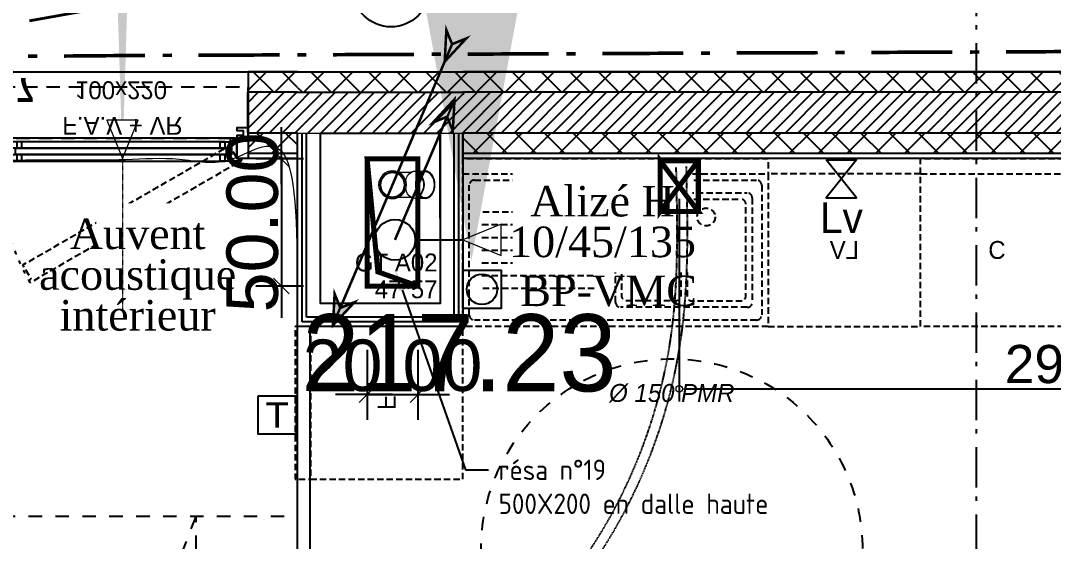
# Model space of a CAD drawing. Extents: x -594 to 29166, y -5797 to 14313.
# Drawn here: x 4635 to 5041.1, y 5327.9 to 5532.5 of the extents above; entities that cross this region are included whole.
import ezdxf
from ezdxf import colors
from ezdxf.entities.mleader import LeaderData, LeaderLine
from ezdxf.enums import TextEntityAlignment as Align
from ezdxf.math import Vec2, Vec3

# ---------------------------------------------------------------- set-up
doc = ezdxf.new("R2010")
doc.units = 0
doc.header["$PDMODE"] = 67
for name, pattern in [('ACAD_ISO03W100', [0.295276, 0.11811, -0.177165]), ('ISO-03', [1.5, 0.6, -0.9]), ('prlm_ef', [0.165, 0.1, -0.065]), ('Style de ligne -13', [0.147638, 0.098425, -0.049213]), ('Style de ligne -14', [0.147638, 0.098425, -0.049213]), ('Style de ligne -15', [2.08328, 1.25, -0.41656, 0.13886, -0.27786]), ('Style de ligne -17', [0.347222, 0.20828, -0.138942]), ('Style de ligne -18', [0.164042, 0.054681, -0.109361]), ('Style de ligne -5', [0.20828, 0.069425, -0.138855]), ('Style de ligne -6', [1.04164, 0.625, -0.20828, 0.06943, -0.13893]), ('VW-01', [0.41656, 0.20828, -0.20828])]:
    doc.linetypes.add(name, pattern=pattern)
doc.layers.get('0').update_dxf_attribs({"color": 252})
for name, color, linetype, lineweight in [('_GAZELEC-BOITE INCORPO', 36, 'Continuous', 18), ('_GAZELEC-RESERVATION', 1, 'Continuous', 18), ('_GAZELEC-RESERVATION 2', 6, 'Continuous', 18)]:
    doc.layers.add(name, color=color, linetype=linetype, lineweight=lineweight)
for name, color, linetype in [('_GAZELEC-EAU CHAUDE', 1, 'Continuous'), ('A SITE', 252, 'Continuous'), ('B aménagement intérieur', 252, 'Continuous'), ('B GÈnÈral_Hatch', 252, 'Continuous'), ('B Général', 252, 'Continuous'), ('C ANNOTATIONS-PMR', 252, 'Style de ligne -5'), ('C ANNOTATIONS-prestations', 252, 'Continuous'), ('C ANNOTATIONS-textes-numérotation gaine', 252, 'ISO-03'), ('D SURFACES-shab', 252, 'Continuous'), ('F REMPLISSAGE-vert clair', 252, 'Continuous'), ('F REMPLISSAGE-vert foncé', 252, 'Continuous'), ('Fond topo - EDF', 252, 'Continuous'), ('GAZ-EU FLECHE', 42, 'Continuous'), ('GAZ-FLECHE VMC', 93, 'Continuous'), ('prlm-EAU-CHU', 42, 'Continuous'), ('prlm-EAU-EF', 161, 'Continuous'), ('prlm-EAU-EUEV', 25, 'Continuous'), ('prlm-ELEC-CFA', 181, 'Continuous'), ('prlm-GT', 242, 'Continuous'), ('prlm-VMC', 93, 'Continuous'), ('prlm-VRD', 252, 'Continuous'), ('SA - bât A-B', 252, 'Continuous')]:
    doc.layers.add(name, color=color, linetype=linetype)
doc.layers.add('prlm-ZEROPLOT', color=254, linetype='Continuous', plot=False)
doc.styles.add('Arial', font='arial.ttf')
doc.styles.add('Eurostile', font='')
doc.styles.add('Eurostile (bold)', font='')
doc.styles.add('Eurostile (italic)', font='')
doc.styles.add('prlm-elec-cfo', font='comic.ttf', dxfattribs={"height": 12})
doc.styles.add('prlm-vmc', font='pala.ttf', dxfattribs={"height": 14})
doc.styles.add('SIMPLEX', font='simplex_.ttf', dxfattribs={"height": 1.25})
doc.styles.get("Standard").update_dxf_attribs({"font": 'isocp.shx', "height": 15})
doc.styles.get('Eurostile').set_extended_font_data('Eurostile')
doc.styles.get('Eurostile (bold)').set_extended_font_data('Eurostile', bold=True)
doc.styles.get('Eurostile (italic)').set_extended_font_data('Eurostile', italic=True)
doc.dimstyles.new('100é', dxfattribs={"dimtxt": 20.229601, "dimasz": 6.232178, "dimexe": 10, "dimexo": 25, "dimgap": 1, "dimtad": 1, "dimdec": 1, "dimtxsty": 'Arial', "dimblk": 'A n0.VW_SLASH', "dimblk1": 'A n0.VW_SLASH', "dimblk2": 'A n0.VW_SLASH', "dimcen": 0, "dimdle": 10, "dimazin": 0, "dimtfac": 1, "dimtdec": 1, "dimtix": 1, "dimtmove": 0, "dimatfit": 0, "dimldrblk": 'A n0.VW_FILLEDARROW', "dimfxl": 25, "dimfxlon": 1, "dimfrac": 2, "dimtolj": 1, "dimarcsym": 0})
doc.dimstyles.new('200', dxfattribs={"dimscale": 0.1, "dimtxt": 150, "dimasz": 25, "dimexe": 50, "dimexo": 50, "dimgap": 20, "dimtad": 1, "dimdec": 0, "dimdsep": 46, "dimtxsty": 'Arial', "dimblk1": 'DOTBLANK', "dimblk2": 'DOTBLANK', "dimsah": 1, "dimcen": 25, "dimclrd": 5, "dimclre": 5, "dimadec": 0, "dimazin": 0, "dimtfac": 1, "dimtdec": 0, "dimtmove": 0, "dimatfit": 3, "dimldrblk": 'DOTBLANK', "dimfxl": 50, "dimtolj": 1, "dimtzin": 0, "dimarcsym": 0})
pattern_1 = [(225, (0, 0), (5.656854, -5.656854), []), (315, (0, 0), (-5.656854, -5.656854), [])]
pattern_2 = [(45, (0, 0), (2.4253472, -2.6458333), [])]

# ---------------------------------------------------------------- blocks, each defined once
blk = doc.blocks.new('A n0.F 100x220 (all. vitrée fixe) + VR')
at = {"layer": 'B Général'}
blk.add_line((45, 9), (-45, 9), dxfattribs=at)
at = {"layer": 'B Général', "linetype": 'Continuous', "lineweight": 35}
for p, q in [((-50, 7), (-50, -9)), ((50, 7), (50, -9))]:
    blk.add_line(p, q, dxfattribs=at)
at = {"layer": 'B Général', "linetype": 'Style de ligne -14', "ltscale": 25.4, "flags": 128}
blk.add_lwpolyline([(-35.69, 65.82), (-36.19, 64.95), (-35.32, 64.45), (-38.57, 58.82), (42.63, 11.94), (45.88, 17.57), (46.75, 17.07), (47.25, 17.93)], close=True, dxfattribs=at)
at = {"layer": 'B Général', "flags": 128}
for points in [[(-43, 10.5), (-43, 9), (-50, 9), (-50, 17), (-45.5, 17), (-45.5, 10.5)], [(-41, 18), (41, 18), (41, 15.5), (-41, 15.5)], [(43, 10.5), (43, 9), (50, 9), (50, 17), (45.5, 17), (45.5, 10.5)], [(-43.5, 15.5), (43.5, 15.5), (43.5, 13), (-43.5, 13)], [(-41, 13), (41, 13), (41, 10.5), (-41, 10.5)], [(-50, 9), (-50, 5), (-45.5, 5), (-45.5, 6), (-48, 6), (-48, 8), (-45.5, 8), (-45.5, 9)], [(50, 9), (50, 5), (45.5, 5), (45.5, 6), (48, 6), (48, 8), (45.5, 8), (45.5, 9)]]:
    blk.add_lwpolyline(points, close=True, dxfattribs=at)
at = {"layer": 'B Général', "linetype": 'Continuous', "flags": 128}
for points in [[(-39, 15.5), (-41.5, 15.5), (-41.5, 13), (-39, 13), (-39, 10.5), (-45.5, 10.5), (-45.5, 17), (-46.5, 17), (-46.5, 18), (-39, 18)], [(39, 15.5), (41.5, 15.5), (41.5, 13), (39, 13), (39, 10.5), (45.5, 10.5), (45.5, 17), (46.5, 17), (46.5, 18), (39, 18)]]:
    blk.add_lwpolyline(points, close=True, dxfattribs=at)
at = {"layer": 'B Général', "linetype": 'Style de ligne -17', "ltscale": 25.4, "flags": 128}
blk.add_lwpolyline([(-50, 9), (50, 9), (50, -11), (-50, -11)], close=True, dxfattribs=at)
at = {"layer": 'B Général', "flags": 128}
blk.add_lwpolyline([(-50, -9), (-50, -17), (50, -17), (50, -9)], dxfattribs=at)
at = {"layer": 'B Général'}
blk.add_circle((47, 17.5), 0.5, dxfattribs=at)
at = {"layer": 'B Général', "linetype": 'Style de ligne -18', "ltscale": 25.4}
blk.add_arc((49, 17.5), 97.5, 150.2938, 179.7062, dxfattribs=at)
at = {"layer": 'B Général', "insert": (-23.11, 7.69), "char_height": 7.049, "attachment_point": 1, "line_spacing_factor": 0.895453, "style": 'Eurostile'}
blk.add_mtext('F.A.V + VR', dxfattribs=at)
at = {"layer": 'C ANNOTATIONS-prestations', "insert": (-41.15, -5.2), "char_height": 9.4, "attachment_point": 1, "rotation": 360, "line_spacing_factor": 0.895453, "style": 'Eurostile (bold)'}
blk.add_mtext('7', dxfattribs=at)
at = {"layer": 'C ANNOTATIONS-prestations', "insert": (0, -6.31), "char_height": 7.049, "width": 100, "attachment_point": 2, "rotation": 360, "line_spacing_factor": 0.895453, "style": 'Eurostile'}
blk.add_mtext('100x220', dxfattribs=at)
blk = doc.blocks.new('A n0.Frigo')
at = {"layer": 'B Général', "linetype": 'Style de ligne -13', "ltscale": 25.4, "flags": 128}
blk.add_lwpolyline([(-30, 30), (30, 30), (30, -30), (-30, -30)], close=True, dxfattribs=at)
blk.add_lwpolyline([(30, -30), (30, -36), (-30, -36), (-30, -30)], dxfattribs=at)
at = {"layer": 'B Général', "insert": (0, 0), "char_height": 7.05, "attachment_point": 5, "line_spacing_factor": 0.895453, "style": 'Eurostile'}
blk.add_mtext('F', dxfattribs=at)
blk = doc.blocks.new('A n0.Rond 150_PMR')
at = {"layer": 'B Général', "linetype": 'VW-01', "ltscale": 25.4}
blk.add_circle((0, 0), 75, dxfattribs=at)
at = {"layer": 'B Général', "insert": (-61.5, 0), "char_height": 7.049, "attachment_point": 5, "rotation": 90, "line_spacing_factor": 0.895453, "style": 'Eurostile (italic)'}
blk.add_mtext('Ø 150 PMR', dxfattribs=at)
blk = doc.blocks.new('A n0.Lave Vaisselle')
at = {"layer": 'B Général', "linetype": 'Style de ligne -13', "ltscale": 25.4, "flags": 128}
blk.add_lwpolyline([(-30, 30), (-30, 36), (30, 36), (30, 30)], dxfattribs=at)
blk.add_lwpolyline([(-30, 30), (30, 30), (30, -30), (-30, -30)], close=True, dxfattribs=at)
at = {"layer": 'B Général', "insert": (0, 0), "char_height": 7.049, "attachment_point": 5, "line_spacing_factor": 0.895453, "style": 'Eurostile'}
blk.add_mtext('LV', dxfattribs=at)
blk = doc.blocks.new('A n0.Evier 120.60 T3 et +')
at = {"layer": 'B Général', "linetype": 'Style de ligne -13', "ltscale": 25.4}
for p, q in [((-55.5, -2.5), (55.5, -2.5)), ((-57.5, -55.5), (-57.5, -4.5)), ((2, -7.53), (51.79, -7.53)), ((57.5, -4.5), (57.5, -55.5)), ((0, -50.5), (0, -9.53)), ((18.98, -10), (18.98, -10)), ((53.79, -9.53), (53.79, -50.5)), ((-52.12, -15), (-7.88, -15)), ((-52.5, -20), (-7.5, -20)), ((-52.5, -25), (-7.5, -25)), ((-52.5, -30), (-7.5, -30)), ((-52.5, -35), (-7.5, -35)), ((-52.5, -40), (-7.5, -40)), ((25.65, -43.33), (25.65, -43.33)), ((-52.12, -45), (-7.88, -45)), ((51.79, -52.5), (2, -52.5)), ((9.17, -50), (9.17, -50)), ((55.5, -57.5), (-55.5, -57.5))]:
    blk.add_line(p, q, dxfattribs=at)
at = {"layer": 'B Général', "linetype": 'Style de ligne -13', "ltscale": 25.4, "flags": 128}
blk.add_lwpolyline([(-60, 0), (-60, 6), (60, 6), (60, 0)], dxfattribs=at)
blk.add_lwpolyline([(-60, 0), (60, 0), (60, -60), (-60, -60)], close=True, dxfattribs=at)
for points in [[(25.65, -12), (25.65, -48, -0.414212), (23.65, -50), (4.5, -50, -0.198914), (3.09, -49.41, -0.198914), (2.5, -48), (2.5, -12, -0.414214), (4.5, -10)], [(25.65, -12, 0.414212), (23.65, -10), (4.45, -10)], [(28.15, -12), (28.15, -48, 0.414212), (30.15, -50), (49.29, -50, 0.198914), (50.71, -49.41, 0.198914), (51.29, -48), (51.29, -12, 0.414214), (49.29, -10)], [(28.15, -12, -0.414212), (30.15, -10), (49.34, -10)]]:
    blk.add_lwpolyline(points, format="xyb", dxfattribs=at)
at = {"layer": 'B Général', "linetype": 'Style de ligne -13', "ltscale": 25.4}
for centre, start, end in [((-55.5, -4.5), 90, 180), ((55.5, -4.5), 0, 90), ((2, -9.53), 90, 180), ((51.79, -9.53), 0, 90), ((2, -50.5), 180, 270), ((51.79, -50.5), 270, 0), ((-55.5, -55.5), 180, 270), ((55.5, -55.5), 270, 0)]:
    blk.add_arc(centre, 2, start, end, dxfattribs=at)
for centre in [(18.15, -17), (35.65, -17)]:
    blk.add_ellipse(centre, major_axis=(3.54, 0), ratio=1, dxfattribs=at)
blk = doc.blocks.new('A n0.Cuisson')
at = {"layer": 'B Général', "linetype": 'Style de ligne -13', "ltscale": 25.4, "flags": 128}
blk.add_lwpolyline([(-30, 30), (-30, 36), (30, 36), (30, 30)], dxfattribs=at)
blk.add_lwpolyline([(-30, 30), (30, 30), (30, -30), (-30, -30)], close=True, dxfattribs=at)
at = {"layer": 'B Général', "insert": (0, 0), "char_height": 7.05, "attachment_point": 5, "line_spacing_factor": 0.895453, "style": 'Eurostile'}
blk.add_mtext('C', dxfattribs=at)
blk = doc.blocks.new('A n0.Lit 90.190')
at = {"layer": 'B Général', "linetype": 'VW-01', "ltscale": 25.4}
blk.add_line((45, 54.99), (-45, 20.35), dxfattribs=at)
at = {"layer": 'B Général', "linetype": 'VW-01', "ltscale": 25.4, "flags": 128}
for points in [[(-45, 95), (45, 95), (45, -95), (-45, -95)], [(-45, 95), (45, 95), (45, 54.99), (-45, 54.99)]]:
    blk.add_lwpolyline(points, close=True, dxfattribs=at)
blk = doc.blocks.new('A n0.Groupe-15-1')
at = {"layer": 'B Général', "linetype": 'Continuous'}
for p, q in [((4743.91, 5012.39), (4743.91, 5412.38)), ((4743.91, 5027.71), (4743.91, 5412.38)), ((4748.91, 5012.39), (4748.91, 5412.38)), ((4748.91, 5012.39), (4748.91, 5412.38))]:
    blk.add_line(p, q, dxfattribs=at)
at = {"layer": 'D SURFACES-shab', "lineweight": 18, "flags": 128}
blk.add_lwpolyline([(4748.94, 4919.41), (5029.96, 4919.39), (5029.95, 4707.9), (5160.03, 4707.9), (5160.03, 4774.89), (5175.04, 4774.89), (5175, 5478.38), (4808.96, 5478.39), (4808.96, 5412.38), (4748.91, 5412.38)], close=True, dxfattribs=at)
at = {"layer": 'D SURFACES-shab', "lineweight": 18}
blk.add_open_spline([(4576.96, 5092.71), (4576.96, 5060.21), (4576.96, 5027.71), (4660.43, 5027.71), (4743.91, 5027.71), (4743.91, 5253.05), (4743.91, 5478.39), (4684.21, 5478.06), (4624.52, 5477.72), (4537.52, 5475.57), (4451.96, 5459.88), (4451.95, 5276.29), (4451.94, 5092.71), (4511.95, 5092.71), (4571.96, 5092.71), (4571.96, 5125.21), (4571.96, 5157.71), (4574.46, 5157.71), (4576.96, 5157.71), (4576.96, 5125.21), (4576.96, 5092.71)], degree=2, knots=[0, 0, 0, 1, 1, 2, 2, 3, 3, 4, 4, 5, 5, 6, 6, 7, 7, 8, 8, 9, 9, 10, 10, 10], dxfattribs=at)
at = {"layer": 'B Général'}
for name, p in [('A n0.Evier 120.60 T3 et +', (4868.96, 5472.38)), ('A n0.Cuisson', (5018.96, 5442.38))]:
    blk.add_blockref(name, p, dxfattribs=at)
at = {"layer": 'B Général', "xscale": -1}
blk.add_blockref('A n0.Lave Vaisselle', (4958.96, 5442.38), dxfattribs=at)
at = {"layer": 'B Général', "xscale": -1, "rotation": 270}
for name, p in [('A n0.Frigo', (4778.96, 5382.38)), ('A n0.Lit 90.190', (4648.91, 5292.71))]:
    blk.add_blockref(name, p, dxfattribs=at)
at = {"layer": 'C ANNOTATIONS-PMR', "ltscale": 25.4, "rotation": 270}
blk.add_blockref('A n0.Rond 150_PMR', (4891.1, 5324.6), dxfattribs=at)
blk = doc.blocks.new('A n0.Groupe-39-1')
at = {"layer": 'B Général', "linetype": 'VW-01', "ltscale": 25.4, "flags": 128}
blk.add_lwpolyline([(4752.91, 5488.38), (4799.96, 5488.38), (4799.96, 5421.38), (4752.91, 5421.38)], close=True, dxfattribs=at)
at = {"layer": 'C ANNOTATIONS-textes-numérotation gaine', "insert": (4798.96, 5441.02), "char_height": 7.049, "width": 44.5, "attachment_point": 3, "line_spacing_factor": 0.895453, "style": 'Eurostile'}
blk.add_mtext('GT A02\\P47*57', dxfattribs=at)
blk = doc.blocks.new('xi.ea')
at = {"layer": 'prlm-VMC', "color": 0, "linetype": 'ByBlock', "lineweight": 5, "flags": 128}
blk.add_lwpolyline([(-6.17, -15), (6.17, -15), (0, 0)], close=True, dxfattribs=at)
at = {"layer": 'prlm-VMC', "color": 0, "linetype": 'ByBlock', "lineweight": -2, "flags": 128}
blk.add_lwpolyline([(0, -15, 1, 4, 0), (0, -63.63, 1, 1, 0)], format="xyseb", dxfattribs=at)
at = {"layer": 'prlm-VMC', "color": 0, "linetype": 'ByBlock', "lineweight": 5}
blk.add_solid([(0, 0), (6.17, -15), (-6.17, -15), (0, 0)], dxfattribs=at)
at = {"layer": 'prlm-ZEROPLOT', "color": 250, "linetype": 'ACAD_ISO03W100', "lineweight": 0, "ltscale": 0.2}
blk.add_lwpolyline([(0, 0), (0, 60)], dxfattribs=at)
blk = doc.blocks.new('A 90.EDF02')
at = {"ltscale": 2}
blk.add_circle((0, 0), 0.15, dxfattribs=at)
at = {"style": 'SIMPLEX'}
blk.add_text('W', height=0.4, dxfattribs=at).set_placement((0, 1.217323), align=Align.MIDDLE_CENTER)
blk = doc.blocks.new('A$C380262B1')
at = {"layer": 'SA - bât A-B', "elevation": 0, "flags": 128}
blk.add_lwpolyline([(-3282.21, 2310.54, 50, 0, 0), (-3282.5, 2174.19, 0, 0, 0)], format="xyseb", dxfattribs=at)
at = {"layer": 'Fond topo - EDF', "ltscale": 2, "xscale": 99.99999999999999, "yscale": 99.99999999999999, "zscale": 99.99999999999999, "rotation": 88.19667061347589}
blk.add_blockref('A 90.EDF02', (-3314.09, 2281.14), dxfattribs=at)
at = {"layer": 'SA - bât A-B', "style": 'Arial', "width": 0.9545}
blk.add_text('217.23', height=30.303, rotation=359.9604, dxfattribs=at).set_placement((-3348.99, 2122.99))
blk = doc.blocks.new('xi.eu')
at = {"layer": 'B Général', "linetype": 'Continuous', "lineweight": 18}
blk.add_circle((0, 0), 5, dxfattribs=at)
blk = doc.blocks.new('xi.cee1')
at = {"layer": 'prlm-EAU-CHU', "color": 0, "lineweight": 13}
for p, q in [((7.43, 5), (2.17, 5)), ((12.09, 5.34), (8.77, 5.34)), ((2.17, -5), (7.43, -5)), ((8.77, -5.34), (12.09, -5.34))]:
    blk.add_line(p, q, dxfattribs=at)
for radius in [5.45, 4.69]:
    blk.add_circle((0, 0), radius, dxfattribs=at)
for centre, radius, start, end in [((10.09, 0.78), 4.99, 122.4397, 169.5051), ((8.79, 2.49), 2.86, 90.508, 118.9381), ((6.14, 0), 6.3, 318.9248, 41.0752), ((6.35, 0), 5.87, 317.8112, 42.1667), ((10.09, -0.78), 4.99, 190.4949, 237.5603), ((8.79, -2.49), 2.86, 241.0619, 269.492)]:
    blk.add_arc(centre, radius, start, end, dxfattribs=at)
for centre, major_axis, ratio in [((12.84, 0), (0, -5.44), 0.708306), ((12.94, 0), (0, -5.05), 0.707331)]:
    blk.add_ellipse(centre, major_axis=major_axis, ratio=ratio, dxfattribs=at)
blk = doc.blocks.new('xi.be')
at = {"layer": 'prlm-VMC', "color": 0, "linetype": 'ByBlock', "lineweight": 5, "flags": 128}
blk.add_lwpolyline([(-6.17, -15), (6.17, -15), (0, 0)], close=True, dxfattribs=at)
at = {"layer": 'prlm-VMC', "color": 0, "linetype": 'ByBlock', "lineweight": 5}
blk.add_solid([(0, -1), (5.17, -14), (-5.17, -14), (0, -1)], dxfattribs=at)
blk = doc.blocks.new('xi.bp-vmc-cui')
at = {"layer": 'prlm-VMC', "color": 0, "linetype": 'ByBlock', "lineweight": -2, "flags": 128}
blk.add_lwpolyline([(-7.5, 7.5), (7.5, 7.5), (7.5, -7.5), (-7.5, -7.5)], close=True, dxfattribs=at)
at = {"layer": 'prlm-VMC', "color": 0, "linetype": 'ByBlock', "lineweight": -2}
blk.add_circle((0, 0), 6, dxfattribs=at)
blk = doc.blocks.new('xi.TEL')
at = {"layer": 'prlm-ELEC-CFA', "color": 0, "linetype": 'ByBlock', "lineweight": -2, "flags": 128}
blk.add_lwpolyline([(-7.5, 7.5), (7.5, 7.5), (7.5, -7.5), (-7.5, -7.5)], close=True, dxfattribs=at)
at = {"layer": 'prlm-ELEC-CFA', "color": 0, "linetype": 'ByBlock', "insert": (0, 0), "char_height": 10, "width": 11.36, "attachment_point": 5}
blk.add_mtext('{\\fVerdana|b0|i0|c0|p34;T}', dxfattribs=at)
blk = doc.blocks.new('xi.LVrob')
at = {"layer": 'prlm-EAU-EF', "color": 0}
blk.add_lwpolyline([(-6, 7.5), (6, 7.5), (-6, -7.5), (6, -7.5)], close=True, dxfattribs=at)
blk = doc.blocks.new('A n0.VW_SLASH')
at = {"linetype": 'ByBlock', "lineweight": -2}
blk.add_line((1.605, 0), (-1, 0), dxfattribs=at)
at = {"linetype": 'Continuous', "lineweight": 20, "flags": 128}
blk.add_lwpolyline([(0.5, 0.5), (-0.5, -0.5)], dxfattribs=at)
blk = doc.blocks.new('*D559')
at = {"layer": '_GAZELEC-RESERVATION 2', "color": 0, "lineweight": -2, "transparency": 16777216}
for p, q in [((4737.57, 5484.47), (4737.57, 5490.7)), ((4746.27, 5478.24), (4727.57, 5478.24)), ((4737.57, 5478.24), (4737.57, 5428.24)), ((4746.27, 5428.24), (4727.57, 5428.24)), ((4737.57, 5422), (4737.57, 5415.77))]:
    blk.add_line(p, q, dxfattribs=at)
at = {"layer": 'Defpoints', "color": 0}
for p in [(4771.27, 5478.24), (4737.57, 5428.24), (4771.27, 5428.24)]:
    blk.add_point(p, dxfattribs=at)
at = {"layer": '_GAZELEC-RESERVATION 2', "color": 0, "lineweight": -2, "transparency": 16777216, "xscale": 6.232177734375, "yscale": 6.232177734375, "zscale": 6.232177734375}
for p, rotation in [((4737.57, 5478.24), 270), ((4737.57, 5428.24), 90)]:
    blk.add_blockref('A n0.VW_SLASH', p, dxfattribs=dict(at, rotation=rotation))
at = {"layer": '_GAZELEC-RESERVATION 2', "color": 0, "transparency": 16777216, "insert": (4726.24, 5453.24), "char_height": 20.23, "attachment_point": 5, "rotation": 90, "style": 'Arial'}
blk.add_mtext('\\A1;50.00', dxfattribs=at)
blk = doc.blocks.new('A n0.VW_FILLEDARROW')
at = {"linetype": 'Continuous'}
blk.add_hatch(color=250, dxfattribs=at).paths.add_polyline_path([(-1.604, 0.43), (0, 0), (-1.604, -0.43)])
at = {"linetype": 'Continuous', "flags": 128}
blk.add_lwpolyline([(-1.604, 0.43), (0, 0), (-1.604, -0.43)], close=True, dxfattribs=at)
blk = doc.blocks.new('*D560')
at = {"layer": '_GAZELEC-RESERVATION 2', "color": 0, "lineweight": -2, "transparency": 16777216}
for p, q in [((4771.27, 5403.24), (4771.27, 5375.62)), ((4791.27, 5403.24), (4791.27, 5375.62)), ((4765.04, 5385.62), (4758.81, 5385.62)), ((4771.27, 5385.62), (4791.27, 5385.62)), ((4797.5, 5385.62), (4803.73, 5385.62))]:
    blk.add_line(p, q, dxfattribs=at)
at = {"layer": 'Defpoints', "color": 0}
for p in [(4771.27, 5428.24), (4791.27, 5428.24), (4791.27, 5385.62)]:
    blk.add_point(p, dxfattribs=at)
at = {"layer": '_GAZELEC-RESERVATION 2', "color": 0, "lineweight": -2, "transparency": 16777216, "xscale": 6.232177734375, "yscale": 6.232177734375, "zscale": 6.232177734375}
blk.add_blockref('A n0.VW_SLASH', (4771.27, 5385.62), dxfattribs=at)
at = {"layer": '_GAZELEC-RESERVATION 2', "color": 0, "lineweight": -2, "transparency": 16777216, "xscale": 6.232177734375, "yscale": 6.232177734375, "zscale": 6.232177734375, "rotation": 180}
blk.add_blockref('A n0.VW_SLASH', (4791.27, 5385.62), dxfattribs=at)
at = {"layer": '_GAZELEC-RESERVATION 2', "color": 0, "transparency": 16777216, "insert": (4781.27, 5396.95), "char_height": 20.23, "attachment_point": 5, "style": 'Arial'}
blk.add_mtext('\\A1;20.00', dxfattribs=at)
blk = doc.blocks.new('FLECHE1')
h = blk.add_hatch(color=256)
h.dxf.hatch_style = 1
h.paths.add_polyline_path([(495907.1, -370439.6), (495913.6, -370315.5), (495936.1, -370371.1), (495991.7, -370348.6)])
for p, q in [((495907.1, -370439.6), (496141.3, -369887.2)), ((495913.6, -370315.5), (495907.1, -370439.6)), ((495913.6, -370315.5), (495907.1, -370439.6)), ((495936.1, -370371.1), (495913.6, -370315.5)), ((495936.1, -370371.1), (495913.6, -370315.5)), ((495991.7, -370348.6), (495907.1, -370439.6)), ((495907.1, -370439.6), (495991.7, -370348.6)), ((495936.1, -370371.1), (495991.7, -370348.6)), ((495991.7, -370348.6), (495936.1, -370371.1)), ((495907.1, -370439.6), (495936.1, -370371.1))]:
    blk.add_line(p, q)
at = {"const_width": 10}
for points in [[(495936.1, -370371.1), (496141.3, -369887.2)], [(495907.1, -370439.6), (495913.6, -370315.5), (495936.1, -370371.1), (495991.7, -370348.6), (495907.1, -370439.6)]]:
    blk.add_lwpolyline(points, dxfattribs=at)
blk = doc.blocks.new('FLECHE2')
h = blk.add_hatch(color=256)
h.dxf.hatch_style = 1
h.paths.add_polyline_path([(496271.9, -370023.3), (496278.4, -369899.2), (496300.9, -369954.8), (496356.5, -369932.3)])
at = {"const_width": 10}
for points in [[(496066.7, -370507.2), (496300.9, -369954.8), (496356.5, -369932.3), (496271.9, -370023.3), (496300.9, -369954.8), (496278.4, -369899.2), (496271.9, -370023.3), (496356.5, -369932.3), (496300.9, -369954.8), (496278.4, -369899.2), (496271.9, -370023.3)], [(496271.9, -370023.3), (496278.4, -369899.2), (496300.9, -369954.8), (496356.5, -369932.3), (496271.9, -370023.3)]]:
    blk.add_lwpolyline(points, dxfattribs=at)
blk = doc.blocks.new('_DOTBLANK')
at = {"color": 0, "linetype": 'ByBlock'}
blk.add_line((-0.5, 0), (-1, 0), dxfattribs=at)
blk.add_circle((0, 0), 0.5, dxfattribs=at)
blk = doc.blocks.new('*D633')
at = {"layer": '_GAZELEC-BOITE INCORPO', "color": 5, "lineweight": -2, "transparency": 16777216}
for p, q in [((4894.02, 5462.51), (4894.02, 5382.83)), ((5185.04, 5461.58), (5185.04, 5382.83)), ((4896.52, 5387.83), (5182.54, 5387.83))]:
    blk.add_line(p, q, dxfattribs=at)
at = {"layer": 'Defpoints', "color": 0}
for p in [(4894.02, 5467.51), (5185.04, 5466.58), (5185.04, 5387.83)]:
    blk.add_point(p, dxfattribs=at)
at = {"layer": '_GAZELEC-BOITE INCORPO', "color": 5, "lineweight": -2, "transparency": 16777216, "xscale": 2.5, "yscale": 2.5, "zscale": 2.5, "rotation": 180}
blk.add_blockref('_DOTBLANK', (4894.02, 5387.83), dxfattribs=at)
at = {"layer": '_GAZELEC-BOITE INCORPO', "color": 5, "lineweight": -2, "transparency": 16777216, "xscale": 2.5, "yscale": 2.5, "zscale": 2.5}
blk.add_blockref('_DOTBLANK', (5185.04, 5387.83), dxfattribs=at)
at = {"layer": '_GAZELEC-BOITE INCORPO', "color": 0, "transparency": 16777216, "insert": (5039.53, 5397.49), "char_height": 15, "attachment_point": 5, "style": 'Arial'}
blk.add_mtext('\\A1;291', dxfattribs=at)

msp = doc.modelspace()

# ---------------------------------------------------------------- hatches: boundary and pattern name
at = {"layer": 'B GÈnÈral_Hatch', "linetype": 'Continuous'}
h = msp.add_hatch(dxfattribs=at)
h.set_pattern_fill('02_ISOLANT', color=256, angle=180, style=0, pattern_type=2)
h.set_pattern_definition(pattern_1)
h.paths.add_polyline_path([(4743.906, 5504.376), (4743.906, 5512.376), (4724.522, 5512.376), (4724.522, 5504.376)])
h = msp.add_hatch(dxfattribs=at)
h.set_pattern_fill('02_ISOLANT', color=256, style=0, pattern_type=2)
h.set_pattern_definition([(45, (0, 0), (-5.656854, 5.656854), []), (135, (0, 0), (5.656854, 5.656854), [])])
h.paths.add_polyline_path([(4743.906, 5512.376), (4743.906, 5504.376), (4808.962, 5504.376), (4808.962, 5512.376)])
h = msp.add_hatch(dxfattribs=at)
h.set_pattern_fill('02_ISOLANT', color=256, angle=180, style=0, pattern_type=2)
h.set_pattern_definition(pattern_1)
h.paths.add_polyline_path([(5201.041, 5504.376), (5209.041, 5512.376), (4808.962, 5512.376), (4808.962, 5504.376)])
h = msp.add_hatch(dxfattribs=at)
h.set_pattern_fill('50_BETON', color=256, style=0, pattern_type=2)
h.set_pattern_definition(pattern_2)
h.paths.add_polyline_path([(4743.906, 5488.376), (4743.906, 5504.376), (4724.522, 5504.376), (4724.522, 5488.376)])
h = msp.add_hatch(dxfattribs=at)
h.set_pattern_fill('50_BETON', color=256, style=0, pattern_type=2)
h.set_pattern_definition(pattern_2)
h.paths.add_polyline_path([(4743.906, 5504.376), (4743.906, 5488.376), (4808.962, 5488.376), (4808.962, 5504.376)])
h = msp.add_hatch(dxfattribs=at)
h.set_pattern_fill('50_BETON', color=256, style=0, pattern_type=2)
h.set_pattern_definition(pattern_2)
h.paths.add_polyline_path([(5185.041, 5488.376), (5201.041, 5504.376), (4808.962, 5504.376), (4808.962, 5488.376)])
h = msp.add_hatch(dxfattribs=at)
h.set_pattern_fill('02_ISOLANT', color=256, angle=180, style=0, pattern_type=2)
h.set_pattern_definition(pattern_1)
h.paths.add_polyline_path([(4743.906, 5480.376), (4743.906, 5488.376), (4724.522, 5488.376), (4724.522, 5480.376)])
h = msp.add_hatch(dxfattribs=at)
h.set_pattern_fill('02_ISOLANT', color=256, angle=180, style=0, pattern_type=2)
h.set_pattern_definition(pattern_1)
h.paths.add_polyline_path([(5177.041, 5480.376), (5185.041, 5488.376), (4808.962, 5488.376), (4808.962, 5480.376)])

# ---------------------------------------------------------------- linework, layer by layer
at = {"layer": '_GAZELEC-RESERVATION 2', "const_width": 2}
msp.add_lwpolyline([(4791.27, 5478.235), (4771.27, 5478.235), (4771.27, 5428.235), (4791.27, 5428.235), (4791.27, 5478.235), (4771.27, 5478.235), (4775.51, 5433.827), (4791.27, 5428.235)], dxfattribs=at)
at = {"layer": 'A SITE', "linetype": 'Style de ligne -15', "lineweight": 50, "ltscale": 25.4}
msp.add_open_spline([(4176.46, 5442.268), (4369.672, 5480.305), (4562.883, 5518.342), (4903.036, 5519.771), (5243.188, 5521.2), (5979.862, 5524.644), (6716.536, 5528.089), (7278.196, 5527.681), (7839.856, 5527.273), (8021.336, 5527.044), (8202.816, 5526.815), (8808.176, 5525.356), (9413.535, 5523.896), (10716.351, 5525.293), (12019.166, 5526.69), (12242.597, 5526.219), (12466.029, 5525.748), (12816.588, 5520.962), (13167.148, 5516.176), (13202.673, 5616.323), (13238.199, 5716.47), (13267.888, 5802.201), (13297.577, 5887.932), (13327.266, 5973.663), (13356.956, 6059.395), (13408.406, 6207.964), (13459.856, 6356.533), (13477.006, 6406.056), (13494.156, 6455.579), (13528.564, 6560.212), (13562.972, 6664.845), (13573.344, 6696.386), (13583.716, 6727.928), (13599.145, 6774.844), (13614.573, 6821.761), (13678.898, 7117.445), (13743.224, 7413.129), (13957.444, 7453.65), (14171.664, 7494.171), (14164.331, 7534.454), (14156.998, 7574.738), (14190.699, 7584.189), (14224.399, 7593.639), (14227.546, 7586.876), (14230.693, 7580.113), (14293.316, 7599.076), (14355.939, 7618.039), (14360.336, 7603.518), (14364.733, 7588.998), (14537.195, 7591.453), (14709.721, 7640.319), (14664.801, 7789.364), (14619.881, 7938.41), (15047.101, 8062.384), (15474.322, 8186.358), (15686.72, 8247.996), (15899.118, 8309.635), (15904.181, 8311.166), (15909.244, 8312.698), (15908.246, 8315.995), (15907.249, 8319.292), (17672.664, 8849.185), (19438.079, 9379.077), (19648.946, 9442.842), (19859.814, 9506.606), (20255.35, 9309.74), (20650.886, 9112.874), (20960.83, 8222.926), (21270.775, 7332.978), (21180.205, 7304.155), (21089.635, 7275.333), (21163.082, 7017.584), (21236.529, 6759.834), (21251.591, 6763.9), (21266.653, 6767.967), (21275.663, 6734.59), (21284.674, 6701.213), (21269.902, 6697.225), (21255.13, 6693.238), (21270.029, 6638.047), (21284.928, 6582.856), (21291.188, 6584.546), (21297.447, 6586.236), (21305.995, 6495.046), (21402.881, 6506.774), (21487.346, 6527.117), (21571.811, 6547.461), (21569.541, 6559.077), (21567.271, 6570.694), (21604.983, 6578.638), (21642.694, 6586.582), (21649.991, 6549.244), (21657.287, 6511.906), (21652.493, 6510.896), (21647.699, 6509.886), (21807.598, 5746.172), (21967.496, 4982.457), (21977.291, 4938.62), (21987.086, 4894.782), (22015.78, 4743.898), (22044.474, 4593.013), (22063.498, 4473.154), (22082.523, 4353.295), (22101.178, 4237.725), (22119.832, 4122.156), (22124.345, 4087.384), (22128.858, 4052.612), (22138.67, 3933.295), (22148.483, 3813.978), (22152.899, 3687.239), (22157.316, 3560.501), (22156.076, 3368.858), (22154.837, 3177.215), (22152.199, 3078.787), (22149.562, 2980.358), (22145.456, 2863.605), (22141.35, 2746.851), (22132.85, 2586.185), (22124.349, 2425.518), (22087.732, 1950.646), (22051.116, 1475.773), (21993.933, 847.273), (21936.75, 218.773), (21915.729, 183.154), (21894.709, 147.536), (21213.23, 141.566), (20531.75, 135.597), (20529.704, 160.058), (20527.657, 184.52), (20322.852, 176.691), (20118.047, 168.862), (19882.166, 159.845), (19646.285, 150.828), (19256.888, 145.182), (18867.491, 139.536), (18773.401, -158.054), (18679.311, -455.644), (18604.53, -1398.289), (18529.749, -2340.935), (18635.053, -2777.585), (18740.357, -3214.234), (18588.756, -3295.853), (18437.156, -3377.471), (18384.511, -3407.387), (18331.865, -3437.302), (18280.613, -3484.556), (18229.362, -3531.809), (18125.267, -3688.349), (18021.173, -3844.888), (17973.144, -3961.195), (17925.114, -4077.502), (17903.66, -4188.267), (17882.205, -4299.032), (17853.831, -4428.724), (17825.458, -4558.416), (17795.321, -4816.052), (17765.184, -5073.687), (17828.426, -5320.212), (17891.667, -5566.736), (16164.839, -5333.52), (14438.011, -5100.304), (14043.046, -5030.624), (13648.082, -4960.944), (13506.144, -4936.079), (13364.206, -4911.213), (13220.848, -4883.357), (13077.49, -4855.501), (12791.937, -4799.706), (12506.383, -4743.912), (12128.349, -4679.679), (11750.314, -4615.447), (11530.967, -4571.296), (11311.619, -4527.146), (10549.503, -4375.437), (9787.387, -4223.728), (9847.498, -3981.593), (9907.609, -3739.459), (9806.225, -3461.39), (9704.841, -3183.322), (9715.187, -3083.784), (9725.532, -2984.247), (9824.047, -2441.958), (9922.562, -1899.67), (9651.72, -1701.167), (9380.878, -1502.664), (9447.608, -1104.825), (9514.339, -706.985), (9834.998, -611.033), (10155.657, -515.081), (10247.114, 11.583), (10338.572, 538.246), (10143.199, 564.034), (9947.826, 589.823), (9948.48, 594.78), (9949.134, 599.737), (9614.75, 638.685), (9280.365, 677.634), (8737.859, 744.574), (8195.353, 811.514), (7103.907, 948.262), (6012.462, 1085.009), (5516.207, 1145.917), (5019.951, 1206.825), (4567.057, 1262.265), (4114.163, 1317.705), (4102.18, 1307.409), (4090.197, 1297.113), (3869.944, 1322.11), (3649.69, 1347.106), (3455.22, 1370.405), (3260.751, 1393.703), (3258.524, 1373.559), (3256.298, 1353.416), (2884.962, 1399.248), (2513.626, 1445.079), (2816.189, 2481.825), (3118.751, 3518.57), (3122.583, 3517.421), (3126.415, 3516.272), (3182.803, 3704.332), (3239.191, 3892.391), (3244.935, 3911.549), (3250.679, 3930.706), (3342.693, 4248.166), (3434.706, 4565.625), (3504.837, 4748.285), (3574.967, 4930.944), (3700.503, 5086.554), (3826.038, 5242.164), (4001.249, 5342.216), (4176.46, 5442.268)], degree=2, knots=[0, 0, 0, 1, 1, 2, 2, 3, 3, 4, 4, 5, 5, 6, 6, 7, 7, 8, 8, 9, 9, 10, 10, 11, 11, 12, 12, 13, 13, 14, 14, 15, 15, 16, 16, 17, 17, 18, 18, 19, 19, 20, 20, 21, 21, 22, 22, 23, 23, 24, 24, 25, 25, 26, 26, 27, 27, 28, 28, 29, 29, 30, 30, 31, 31, 32, 32, 33, 33, 34, 34, 35, 35, 36, 36, 37, 37, 38, 38, 39, 39, 40, 40, 41, 41, 42, 42, 43, 43, 44, 44, 45, 45, 46, 46, 47, 47, 48, 48, 49, 49, 50, 50, 51, 51, 52, 52, 53, 53, 54, 54, 55, 55, 56, 56, 57, 57, 58, 58, 59, 59, 60, 60, 61, 61, 62, 62, 63, 63, 64, 64, 65, 65, 66, 66, 67, 67, 68, 68, 69, 69, 70, 70, 71, 71, 72, 72, 73, 73, 74, 74, 75, 75, 76, 76, 77, 77, 78, 78, 79, 79, 80, 80, 81, 81, 82, 82, 83, 83, 84, 84, 85, 85, 86, 86, 87, 87, 88, 88, 89, 89, 90, 90, 91, 91, 92, 92, 93, 93, 94, 94, 95, 95, 96, 96, 97, 97, 98, 98, 99, 99, 100, 100, 101, 101, 102, 102, 103, 103, 104, 104, 105, 105, 106, 106, 107, 107, 108, 108, 109, 109, 110, 110, 111, 111, 112, 112, 113, 113, 114, 114, 115, 115, 115], dxfattribs=at)
at = {"layer": 'B aménagement intérieur', "linetype": 'Continuous'}
for p, q in [((4743.906, 5412.376), (4743.906, 5488.376)), ((4752.906, 5421.376), (4752.906, 5488.376)), ((4799.962, 5488.376), (4799.962, 5421.376)), ((4808.962, 5488.376), (4808.962, 5412.376)), ((4799.962, 5421.376), (4752.906, 5421.376)), ((4808.962, 5412.376), (4743.906, 5412.376))]:
    msp.add_line(p, q, dxfattribs=at)
at = {"layer": 'B Général', "linetype": 'Style de ligne -6', "ltscale": 25.4}
msp.add_line((5010.965, 3285.389), (5010.965, 5820.389), dxfattribs=at)
at = {"layer": 'B Général', "linetype": 'Continuous'}
for p, q in [((4743.906, 5512.376), (4724.522, 5512.376)), ((4724.522, 5512.376), (4724.522, 5478.376)), ((4743.906, 5512.376), (4724.522, 5512.376)), ((4743.906, 5512.376), (4808.962, 5512.376)), ((4743.906, 5512.376), (4808.962, 5512.376)), ((5209.041, 5512.376), (4808.962, 5512.376)), ((5209.041, 5512.376), (4808.962, 5512.376)), ((4743.906, 5504.376), (4724.522, 5504.376)), ((4743.906, 5504.376), (4808.962, 5504.376)), ((5201.041, 5504.376), (4808.962, 5504.376)), ((4743.906, 5488.376), (4724.522, 5488.376)), ((4743.906, 5478.376), (4743.906, 5488.376)), ((4752.906, 5488.376), (4799.962, 5488.376)), ((5185.041, 5488.376), (4808.962, 5488.376)), ((4808.962, 5478.376), (4808.962, 5488.376)), ((4743.906, 5480.376), (4724.522, 5480.376)), ((4743.906, 5480.376), (4724.522, 5480.376)), ((4743.906, 5478.376), (4724.522, 5478.376)), ((4743.906, 5478.376), (4724.522, 5478.376)), ((5177.041, 5480.376), (4808.962, 5480.376)), ((5177.041, 5480.376), (4808.962, 5480.376)), ((5175.041, 5478.376), (4808.962, 5478.376)), ((5175.041, 5478.376), (4808.962, 5478.376))]:
    msp.add_line(p, q, dxfattribs=at)
at = {"layer": 'B Général', "linetype": 'Continuous', "lineweight": 18}
for p, q in [((4743.906, 5504.376), (4724.522, 5504.376)), ((4743.906, 5504.376), (4808.962, 5504.376)), ((5201.041, 5504.376), (4808.962, 5504.376)), ((4743.906, 5488.376), (4724.522, 5488.376)), ((4743.906, 5488.376), (4808.962, 5488.376)), ((5185.041, 5488.376), (4808.962, 5488.376))]:
    msp.add_line(p, q, dxfattribs=at)
at = {"layer": 'F REMPLISSAGE-vert clair'}
for p, q in [((4745.706, 5414.176), (4745.706, 5488.376)), ((4747.506, 5415.976), (4747.506, 5488.376)), ((4747.506, 5415.976), (4747.506, 5488.376)), ((4805.362, 5488.376), (4805.362, 5415.976)), ((4805.362, 5488.376), (4805.362, 5415.976)), ((4807.162, 5488.376), (4807.162, 5414.176)), ((4807.162, 5414.176), (4745.706, 5414.176)), ((4805.362, 5415.976), (4747.506, 5415.976)), ((4805.362, 5415.976), (4747.506, 5415.976))]:
    msp.add_line(p, q, dxfattribs=at)
at = {"layer": 'F REMPLISSAGE-vert clair', "linetype": 'Continuous'}
for p, q in [((4752.906, 5421.376), (4752.906, 5488.376)), ((4799.962, 5488.376), (4799.962, 5421.376)), ((4799.962, 5421.376), (4752.906, 5421.376))]:
    msp.add_line(p, q, dxfattribs=at)
at = {"layer": 'F REMPLISSAGE-vert foncé', "linetype": 'Continuous'}
for p, q in [((4743.906, 5412.376), (4743.906, 5488.376)), ((4808.962, 5488.376), (4808.962, 5412.376)), ((4808.962, 5412.376), (4743.906, 5412.376))]:
    msp.add_line(p, q, dxfattribs=at)
at = {"layer": 'F REMPLISSAGE-vert foncé'}
for p, q in [((4745.706, 5414.176), (4745.706, 5488.376)), ((4807.162, 5488.376), (4807.162, 5414.176)), ((4807.162, 5414.176), (4745.706, 5414.176))]:
    msp.add_line(p, q, dxfattribs=at)
at = {"layer": 'prlm-GT'}
msp.add_lwpolyline([(4799.942, 5488.376), (4799.952, 5421.376), (4752.916, 5421.376), (4752.906, 5488.376)], close=True, dxfattribs=at)
at = {"layer": 'prlm-VMC'}
msp.add_lwpolyline([(4790.23, 5446.376), (4808.962, 5446.376)], dxfattribs=at)
msp.add_circle((4782.23, 5446.376), 8, dxfattribs=at)

# ---------------------------------------------------------------- block references
at = {"layer": 'B aménagement intérieur'}
msp.add_blockref('A n0.Groupe-15-1', (0, 0), dxfattribs=at)
at = {"layer": 'B Général', "xscale": -1, "rotation": 180}
msp.add_blockref('A n0.F 100x220 (all. vitrée fixe) + VR', (4674.522, 5495.376), dxfattribs=at)
at = {"layer": 'C ANNOTATIONS-textes-numérotation gaine'}
msp.add_blockref('A n0.Groupe-39-1', (0, 0), dxfattribs=at)
at = {"layer": 'GAZ-EU FLECHE', "xscale": 0.1, "yscale": 0.1, "zscale": 0.1}
for name, p in [('FLECHE2', (-44825.391, 42518.771)), ('FLECHE1', (-44832.855, 42456.765))]:
    msp.add_blockref(name, p, dxfattribs=at)
at = {"layer": 'GAZ-FLECHE VMC', "xscale": 0.1, "yscale": 0.1, "zscale": 0.1, "rotation": 180}
msp.add_blockref('FLECHE1', (54396.361, -31542.342), dxfattribs=at)
at = {"layer": 'prlm-EAU-CHU', "xscale": -1, "rotation": 180}
msp.add_blockref('xi.cee1', (4781.276, 5468.047), dxfattribs=at)
at = {"layer": 'prlm-EAU-EUEV', "xscale": -1}
msp.add_blockref('xi.eu', (4781.276, 5468.047), dxfattribs=at)
at = {"layer": 'prlm-ELEC-CFA'}
msp.add_blockref('xi.TEL', (4735.906, 5377.532), dxfattribs=at)
at = {"layer": 'prlm-VMC', "rotation": 89.99999999999999}
msp.add_blockref('xi.be', (4808.962, 5446.376), dxfattribs=at)
at = {"layer": 'prlm-VMC'}
msp.add_blockref('xi.bp-vmc-cui', (4816.462, 5426.951), dxfattribs=at)

# ---------------------------------------------------------------- texts
at = {"layer": 'prlm-VMC', "insert": (4831.509, 5432.376), "char_height": 12, "attachment_point": 1, "style": 'prlm-vmc'}
msp.add_mtext_dynamic_manual_height_columns('BP-VMC', width=101.12978, gutter_width=50, heights=[0], dxfattribs=at)

# ---------------------------------------------------------------- dimensions: what is measured, and where the dimension line sits
at = {"layer": '_GAZELEC-RESERVATION 2'}
dim = msp.add_linear_dim(base=(4791.27, 5385.623), p1=(4771.27, 5428.235), p2=(4791.27, 5428.235), dimstyle='100é', override={"dimdec": 2, "dimzin": 0, "dimdsep": 46, "dimpost": '<>'}, dxfattribs=at)
dim.commit()
dim.dimension.update_dxf_attribs({"geometry": '*D560', "text_midpoint": (4781.27, 5396.952)})

# ---------------------------------------------------------------- next in the draw order: texts
at = {"layer": 'prlm-VMC', "insert": (4681.05, 5432.67), "char_height": 12, "width": 20.51, "attachment_point": 5, "line_spacing_factor": 0.8, "style": 'prlm-vmc', "bg_fill": 2}
msp.add_mtext('Auvent acoustique intérieur', dxfattribs=at)

# ---------------------------------------------------------------- next in the draw order: linework, layer by layer
at = {"layer": 'prlm-ZEROPLOT', "ltscale": 25}
msp.add_lwpolyline([(6215.888, 3517.389), (4931.965, 3517.389), (4931.965, 2568.403), (4331.442, 2568.403), (4331.442, 2828.226), (3662.92, 2828.226), (3662.92, 2568.403), (2853.201, 2568.403), (3148.106, 3550.389), (3512.92, 3550.389), (3512.92, 4168.613), (3333.483, 4168.389), (3421.864, 4462.818), (3822.881, 4462.784), (3822.942, 5185.388), (3899.628, 5249.209), (4011.142, 5326.632), (4142.814, 5397.624), (4222.022, 5430.969), (4330.111, 5466.386), (4438.769, 5491.378), (4557.235, 5507.733), (4624.225, 5512.376), (5209.041, 5512.376)], dxfattribs=at)

# ---------------------------------------------------------------- next in the draw order: block references
at = {"layer": 'prlm-VMC', "rotation": 180.0071095498543}
msp.add_blockref('xi.ea', (4675.08, 5478.382), dxfattribs=at)
at = {"layer": 'prlm-VRD'}
msp.add_blockref('A$C380262B1', (8094.783, 3263.943), dxfattribs=at)

# ---------------------------------------------------------------- next in the draw order: dimensions: what is measured, and where the dimension line sits
at = {"layer": '_GAZELEC-RESERVATION 2'}
dim = msp.add_linear_dim(base=(4737.57, 5428.235), p1=(4771.27, 5478.235), p2=(4771.27, 5428.235), angle=90, dimstyle='100é', override={"dimdec": 2, "dimzin": 0, "dimdsep": 46, "dimpost": '<>'}, dxfattribs=at)
dim.commit()
dim.dimension.update_dxf_attribs({"geometry": '*D559', "text_midpoint": (4726.241, 5453.235)})

# ---------------------------------------------------------------- next in the draw order: texts
at = {"layer": 'prlm-EAU-EF', "lineweight": 20, "insert": (4957.789, 5455.1), "char_height": 12, "attachment_point": 5, "line_spacing_factor": 0.8, "style": 'prlm-elec-cfo', "bg_fill": 3, "box_fill_scale": 1.1, "bg_fill_color": 256, "bg_fill_transparency": 0}
msp.add_mtext('Lv', dxfattribs=at)
at = {"layer": 'prlm-VMC', "ltscale": 25, "insert": (4863.856, 5453.511), "char_height": 12, "width": 58.61474, "attachment_point": 5, "line_spacing_factor": 0.8, "style": 'prlm-vmc', "bg_fill": 2}
msp.add_mtext('Alizé H 10/45/135', dxfattribs=at)

# ---------------------------------------------------------------- next in the draw order: linework, layer by layer
at = {"layer": '_GAZELEC-BOITE INCORPO', "const_width": 2}
msp.add_lwpolyline([(4896.524, 5457.513), (4901.524, 5457.513), (4901.524, 5477.512), (4886.524, 5477.513), (4886.524, 5457.513), (4901.524, 5457.513), (4886.524, 5477.513), (4886.525, 5457.513), (4901.524, 5477.512)], dxfattribs=at)
at = {"layer": '_GAZELEC-EAU CHAUDE', "linetype": 'prlm_ef'}
msp.add_open_spline([(4564.785, 4704.143), (4564.796, 4705.694), (4564.807, 4707.234), (4564.802, 4709.751), (4564.795, 4710.733), (4564.763, 4712.696), (4564.739, 4713.682), (4564.651, 4716.65), (4564.571, 4718.645), (4564.42, 4722.573), (4564.348, 4724.505), (4564.264, 4727.96), (4564.243, 4729.469), (4564.223, 4732.472), (4564.225, 4733.969), (4564.242, 4737.619), (4564.264, 4739.767), (4564.311, 4745.299), (4564.326, 4748.687), (4564.331, 4755.469), (4564.321, 4758.86), (4564.286, 4764.168), (4564.268, 4766.085), (4564.242, 4769.943), (4564.234, 4771.881), (4564.26, 4775.932), (4564.299, 4778.051), (4564.439, 4782.269), (4564.538, 4784.373), (4564.893, 4790.666), (4565.21, 4794.839), (4565.847, 4802.747), (4566.164, 4806.485), (4566.699, 4813.415), (4566.924, 4816.612), (4567.221, 4822.007), (4567.317, 4824.213), (4567.459, 4828.635), (4567.505, 4830.849), (4567.583, 4837.498), (4567.55, 4841.94), (4567.322, 4853.059), (4567.049, 4859.743), (4566.432, 4873.15), (4566.09, 4879.872), (4565.654, 4891.17), (4565.517, 4895.737), (4565.375, 4904.873), (4565.364, 4909.444), (4565.454, 4917.06), (4565.517, 4920.096), (4565.705, 4926.194), (4565.834, 4929.258), (4566.394, 4938.456), (4566.998, 4944.596), (4568.397, 4952.795), (4568.82, 4954.932), (4569.772, 4959.161), (4570.301, 4961.256), (4572.04, 4967.483), (4573.4, 4971.558), (4578.018, 4983.57), (4581.81, 4991.293), (4590.464, 5006.278), (4595.325, 5013.541), (4609.651, 5032.985), (4619.855, 5044.819), (4634.233, 5060.836), (4638.218, 5065.208), (4645.723, 5073.439), (4649.245, 5077.303), (4659.477, 5088.664), (4666.085, 5096.176), (4685.575, 5118.73), (4698.12, 5133.788), (4716.958, 5156.663), (4723.378, 5164.507), (4742.612, 5187.983), (4755.398, 5203.559), (4773.824, 5225.324), (4779.236, 5231.636), (4788.259, 5241.982), (4791.832, 5246.034), (4798.728, 5253.753), (4802.047, 5257.424), (4808.745, 5264.737), (4812.116, 5268.375), (4822.209, 5279.293), (4828.911, 5286.576), (4839.775, 5299.12), (4844.076, 5304.299), (4851.535, 5313.927), (4854.759, 5318.337), (4860.54, 5326.884), (4863.127, 5331), (4867.995, 5339.442), (4870.278, 5343.763), (4876.661, 5356.981), (4880.293, 5366.129), (4885.065, 5381.176), (4886.624, 5386.949), (4888.98, 5397.473), (4889.866, 5402.21), (4891.689, 5414.364), (4892.375, 5421.819), (4893.171, 5436.827), (4893.282, 5444.377), (4893.21, 5459.636), (4893.024, 5467.345), (4892.837, 5475.08)], degree=3, knots=[0, 0, 0, 0, 4.6530307, 4.6530307, 7.6645264, 7.6645264, 10.6760221, 10.6760221, 16.6990134, 16.6990134, 22.4430496, 22.4430496, 26.889407, 26.889407, 31.3357644, 31.3357644, 37.7643525, 37.7643525, 47.9679474, 47.9679474, 58.1715423, 58.1715423, 63.9329049, 63.9329049, 69.6942674, 69.6942674, 75.9221467, 75.9221467, 82.1500259, 82.1500259, 94.6057844, 94.6057844, 105.8656487, 105.8656487, 115.5629533, 115.5629533, 122.2880653, 122.2880653, 129.0131774, 129.0131774, 142.4634016, 142.4634016, 162.61952, 162.61952, 182.7756385, 182.7756385, 196.3987248, 196.3987248, 210.021811, 210.021811, 219.0334663, 219.0334663, 228.0451216, 228.0451216, 246.0684322, 246.0684322, 252.4752887, 252.4752887, 258.8821452, 258.8821452, 271.6958581, 271.6958581, 297.323284, 297.323284, 322.95071, 322.95071, 367.5964175, 367.5964175, 384.5233611, 384.5233611, 399.5972166, 399.5972166, 428.8745612, 428.8745612, 487.4292503, 487.4292503, 518.0476597, 518.0476597, 579.2844785, 579.2844785, 604.4361078, 604.4361078, 620.7057459, 620.7057459, 635.5416775, 635.5416775, 650.377609, 650.377609, 680.0494721, 680.0494721, 700.4204687, 700.4204687, 717.0686441, 717.0686441, 731.9305879, 731.9305879, 746.7925317, 746.7925317, 776.5164194, 776.5164194, 794.6335423, 794.6335423, 809.2963881, 809.2963881, 832.162574, 832.162574, 855.0287599, 855.0287599, 878.1520127, 878.1520127, 878.1520127, 878.1520127], dxfattribs=at)
at = {"layer": 'prlm-EAU-EF', "linetype": 'prlm_ef'}
msp.add_spline([(4568.785, 4704.115), (4568.785, 4711.351), (4568.287, 4727.066), (4568.287, 4742.471), (4568.287, 4763.894), (4568.287, 4777.044), (4571.195, 4821.53), (4571.195, 4855.655), (4569.553, 4895.153), (4569.553, 4921.063), (4572.272, 4951.65), (4655.471, 5078.239), (4807.308, 5257.245), (4866.614, 5329.15), (4894.71, 5407.56), (4896.836, 5475.177)], degree=3, dxfattribs=at)

# ---------------------------------------------------------------- next in the draw order: block references
at = {"layer": 'prlm-EAU-EF'}
msp.add_blockref('xi.LVrob', (4957.789, 5470.383), dxfattribs=at)

# ---------------------------------------------------------------- next in the draw order: dimensions: what is measured, and where the dimension line sits
at = {"layer": '_GAZELEC-BOITE INCORPO'}
dim = msp.add_linear_dim(base=(5185.041, 5387.835), p1=(4894.024, 5467.512), p2=(5185.041, 5466.577), dimstyle='200', dxfattribs=at)
dim.commit()
dim.dimension.update_dxf_attribs({"geometry": '*D633', "text_midpoint": (5039.533, 5397.493)})

# ---------------------------------------------------------------- next in the draw order: leaders
at = {"layer": '_GAZELEC-RESERVATION', "color": 6}
ml = msp.add_multileader_mtext('Standard', dxfattribs=at)
ml.set_content('résa n°19\\P500X200 en dalle haute', color=6)
ml.set_leader_properties()
ml.build(insert=Vec2(0, 0))
ml.multileader.update_dxf_attribs({"has_text_frame": 1, "arrow_head_size": 8, "scale": 20})
ctx = ml.context
ctx.base_point, ctx.scale, ctx.char_height, ctx.arrow_head_size, ctx.landing_gap_size, ctx.plane_origin = Vec3(4818.995, 5356.026), 20, 8, 8, 4, Vec3(4853.114, 5525.35)
notes = []
notes.append((ctx, [(1, (1, 1, 0), (4810.01, 5356.026), (1, 0), 8.984, [(0, [(4782.387, 5434.346)], 0, [])])]))
ctx.mtext.insert, ctx.mtext.width, ctx.mtext.flow_direction = Vec3(4822.995, 5360.026), 156.88504, 5
for ctx, leaders in notes:
    for number, flags, end, landing, length, lines in leaders:
        leader = LeaderData()
        leader.index, (leader.has_last_leader_line, leader.has_dogleg_vector, leader.attachment_direction) = number, flags
        leader.last_leader_point, leader.dogleg_vector, leader.dogleg_length = Vec3(end), Vec3(landing), length
        for number, points, colour, breaks in lines:
            line = LeaderLine()
            line.index, line.vertices, line.color, line.breaks = number, Vec3.list(points), colors.encode_raw_color(colour), breaks
            leader.lines.append(line)
        ctx.leaders.append(leader)

doc.saveas('drawing.dxf')
